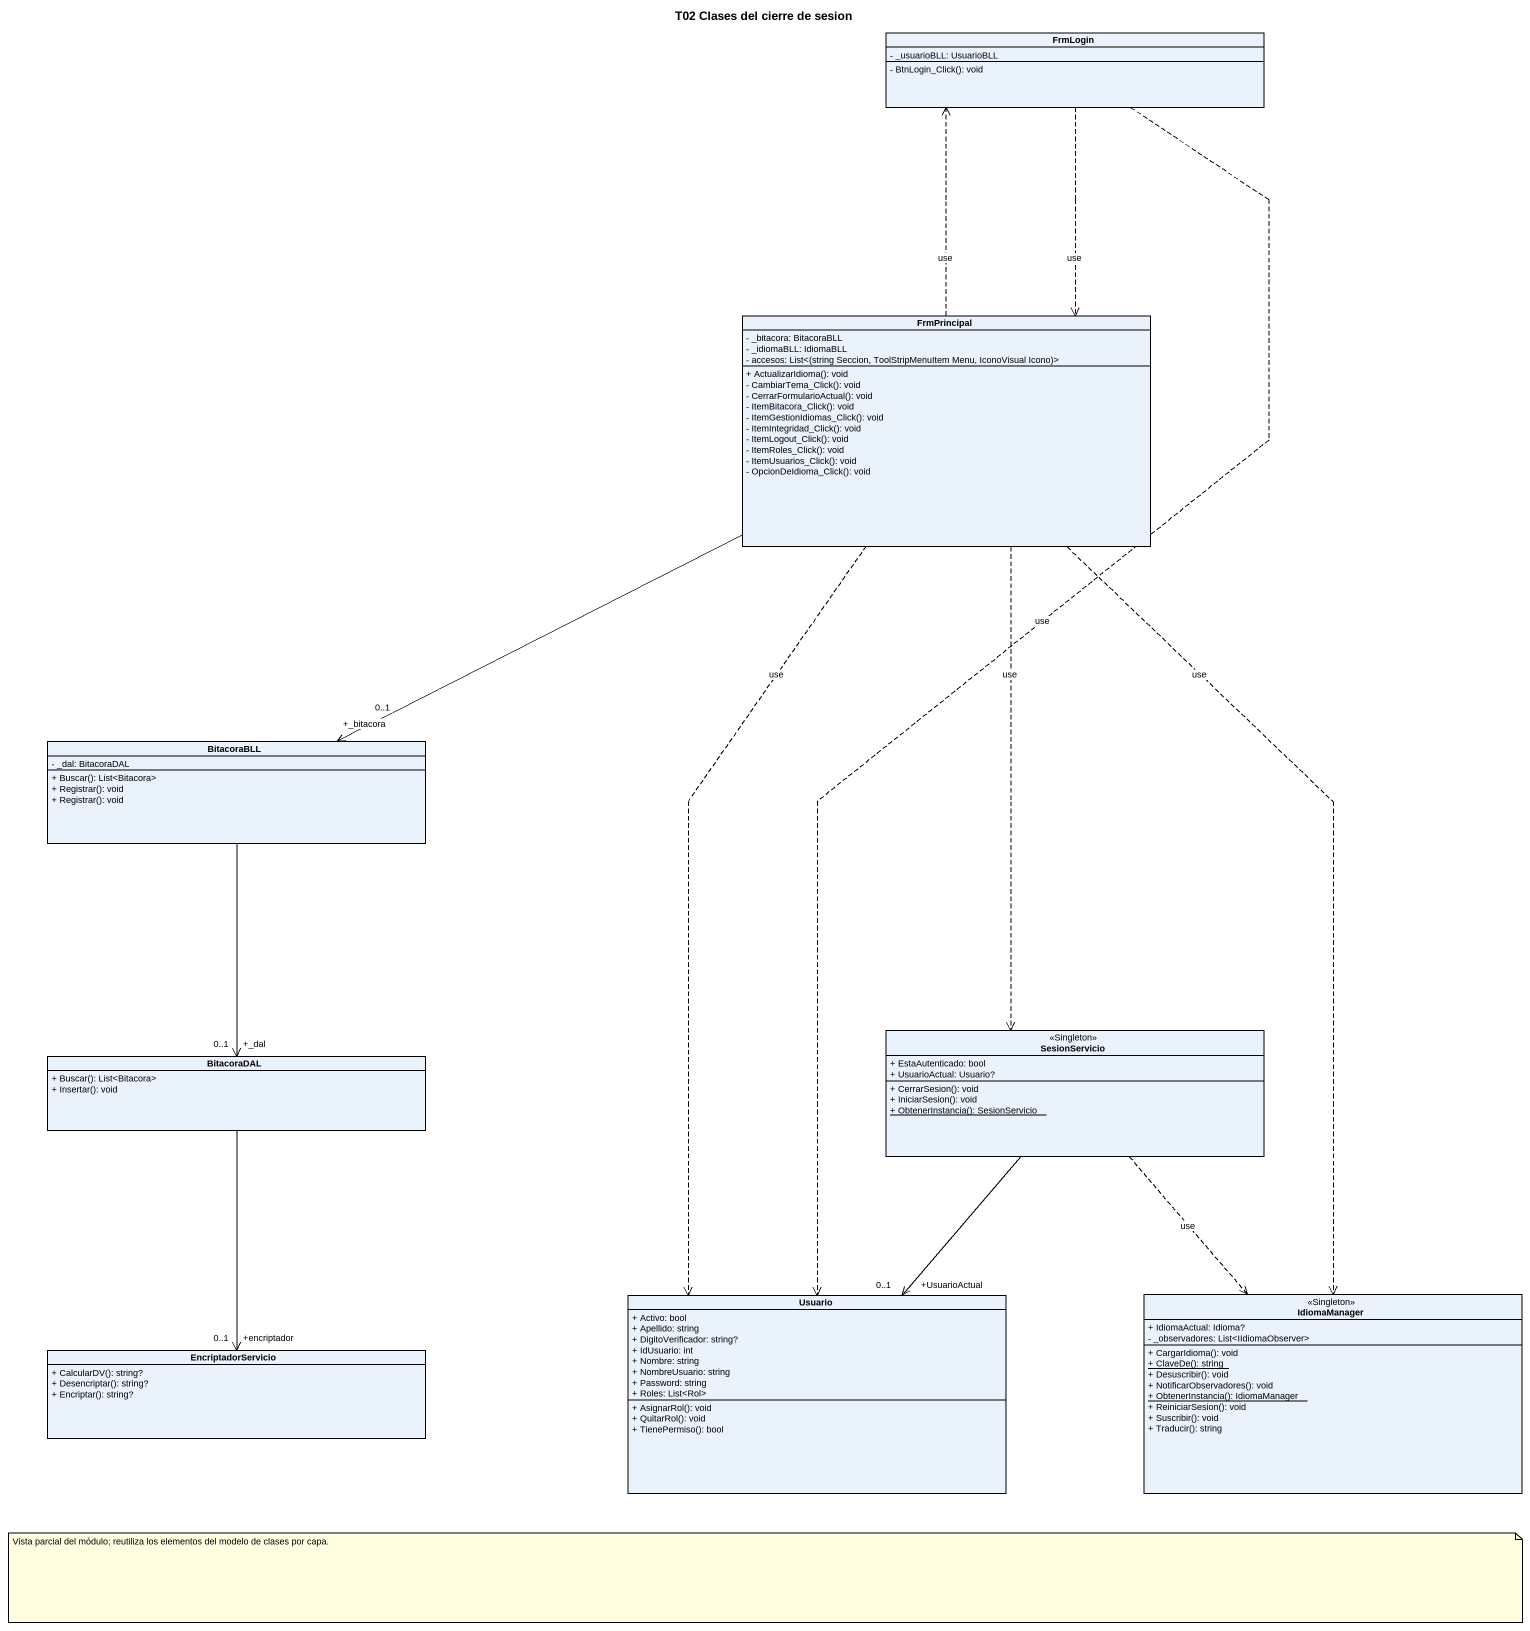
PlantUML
@startuml
title T02 Clases del cierre de sesion
hide circle
hide empty members
skinparam classAttributeIconSize 0
class FrmLogin #EAF2FC {
  - _usuarioBLL: UsuarioBLL
  - BtnLogin_Click(): void
}
class FrmPrincipal #EAF2FC {
  - _bitacora: BitacoraBLL
  - _idiomaBLL: IdiomaBLL
  {field} - accesos: List<(string Seccion, ToolStripMenuItem Menu, IconoVisual Icono)>
  + ActualizarIdioma(): void
  - CambiarTema_Click(): void
  - CerrarFormularioActual(): void
  - ItemBitacora_Click(): void
  - ItemGestionIdiomas_Click(): void
  - ItemIntegridad_Click(): void
  - ItemLogout_Click(): void
  - ItemRoles_Click(): void
  - ItemUsuarios_Click(): void
  - OpcionDeIdioma_Click(): void
}
class BitacoraBLL #EAF2FC {
  - _dal: BitacoraDAL
  + Buscar(): List<Bitacora>
  + Registrar(): void
  + Registrar(): void
}
class BitacoraDAL #EAF2FC {
  + Buscar(): List<Bitacora>
  + Insertar(): void
}
class SesionServicio <<Singleton>> #EAF2FC {
  + EstaAutenticado: bool
  + UsuarioActual: Usuario?
  + CerrarSesion(): void
  + IniciarSesion(): void
  {static} + ObtenerInstancia(): SesionServicio
}
class Usuario #EAF2FC {
  + Activo: bool
  + Apellido: string
  + DigitoVerificador: string?
  + IdUsuario: int
  + Nombre: string
  + NombreUsuario: string
  + Password: string
  + Roles: List<Rol>
  + AsignarRol(): void
  + QuitarRol(): void
  + TienePermiso(): bool
}
class IdiomaManager <<Singleton>> #EAF2FC {
  + IdiomaActual: Idioma?
  - _observadores: List<IIdiomaObserver>
  + CargarIdioma(): void
  {static} + ClaveDe(): string
  + Desuscribir(): void
  + NotificarObservadores(): void
  {static} + ObtenerInstancia(): IdiomaManager
  + ReiniciarSesion(): void
  + Suscribir(): void
  + Traducir(): string
}
class EncriptadorServicio #EAF2FC {
  + CalcularDV(): string?
  + Desencriptar(): string?
  + Encriptar(): string?
}
FrmLogin ..> FrmPrincipal : use
FrmLogin ..> Usuario : use
FrmPrincipal .up.> FrmLogin : use
FrmPrincipal -left-> "+_bitacora\n0..1" BitacoraBLL
FrmPrincipal ..> SesionServicio : use
FrmPrincipal ..> Usuario : use
FrmPrincipal ..> IdiomaManager : use
BitacoraBLL --> "+_dal\n0..1" BitacoraDAL
BitacoraDAL --> "+encriptador\n0..1" EncriptadorServicio
SesionServicio --> "+UsuarioActual\n0..1" Usuario
SesionServicio ..> IdiomaManager : use
note as N1
  Vista parcial del módulo; reutiliza los elementos del modelo de clases por capa.
end note
@enduml
